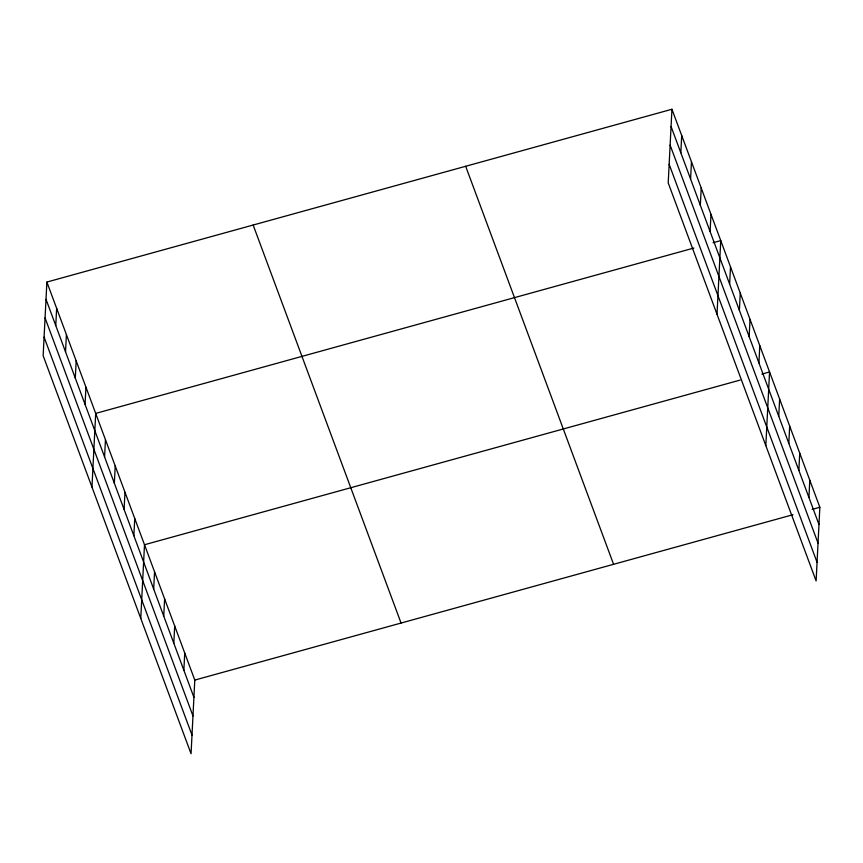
<?xml version="1.0" encoding="UTF-8"?>
<svg xmlns="http://www.w3.org/2000/svg" width="863" height="863" viewBox="0 0 863 863"><rect width="100%" height="100%" fill="white"/><g stroke="black" fill="none" stroke-linecap="round" stroke-linejoin="round"><path stroke-width="1.29" d="M46.882 282.061L43.15 355.729L191.057 753.744L194.79 680.076L46.882 282.061L671.943 109.256L819.85 507.271L816.118 580.939L668.21 182.924L671.943 109.256M55.771 325.578L56.645 308.328M65.534 351.856L66.408 334.596M75.297 378.123L76.171 360.874M85.059 404.391L85.933 387.142M91.963 487.066L95.696 413.409L693.841 248.048M104.585 456.926L105.459 439.677M114.348 483.194L115.221 465.944M124.099 509.461L124.984 492.212M133.862 535.74L134.736 518.48M140.766 618.415L144.499 544.747L740.098 380.098M153.69 589.073L154.563 571.813M163.743 616.128L164.617 598.879M173.808 643.194L174.682 625.945M183.862 670.26L184.736 653.011M680.831 152.783L681.705 135.534M690.594 179.051L691.468 161.802M700.346 205.318L701.22 188.069M710.109 231.586L710.983 214.337M717.013 314.272L720.745 240.604L713.065 242.73M729.634 284.121L730.508 266.872M739.397 310.4L740.271 293.14M749.16 336.667L750.033 319.407M758.922 362.935L759.796 345.685M765.826 445.61L769.559 371.953L761.878 374.078M778.75 416.268L779.623 399.019M788.804 443.334L789.677 426.085M798.858 470.4L799.731 453.14M808.922 497.466L809.796 480.206M194.79 680.076L792.946 514.715M812.159 509.397L819.85 507.271M671.069 126.516L818.976 524.531M670.12 145.124L818.038 543.14M669.149 164.304L817.067 562.32M465.675 166.289L613.582 564.305M253.15 225.038L401.058 623.054M46.009 299.31L193.916 697.326M45.059 317.929L192.978 715.945M44.089 337.109L192.007 735.125"/></g></svg>
